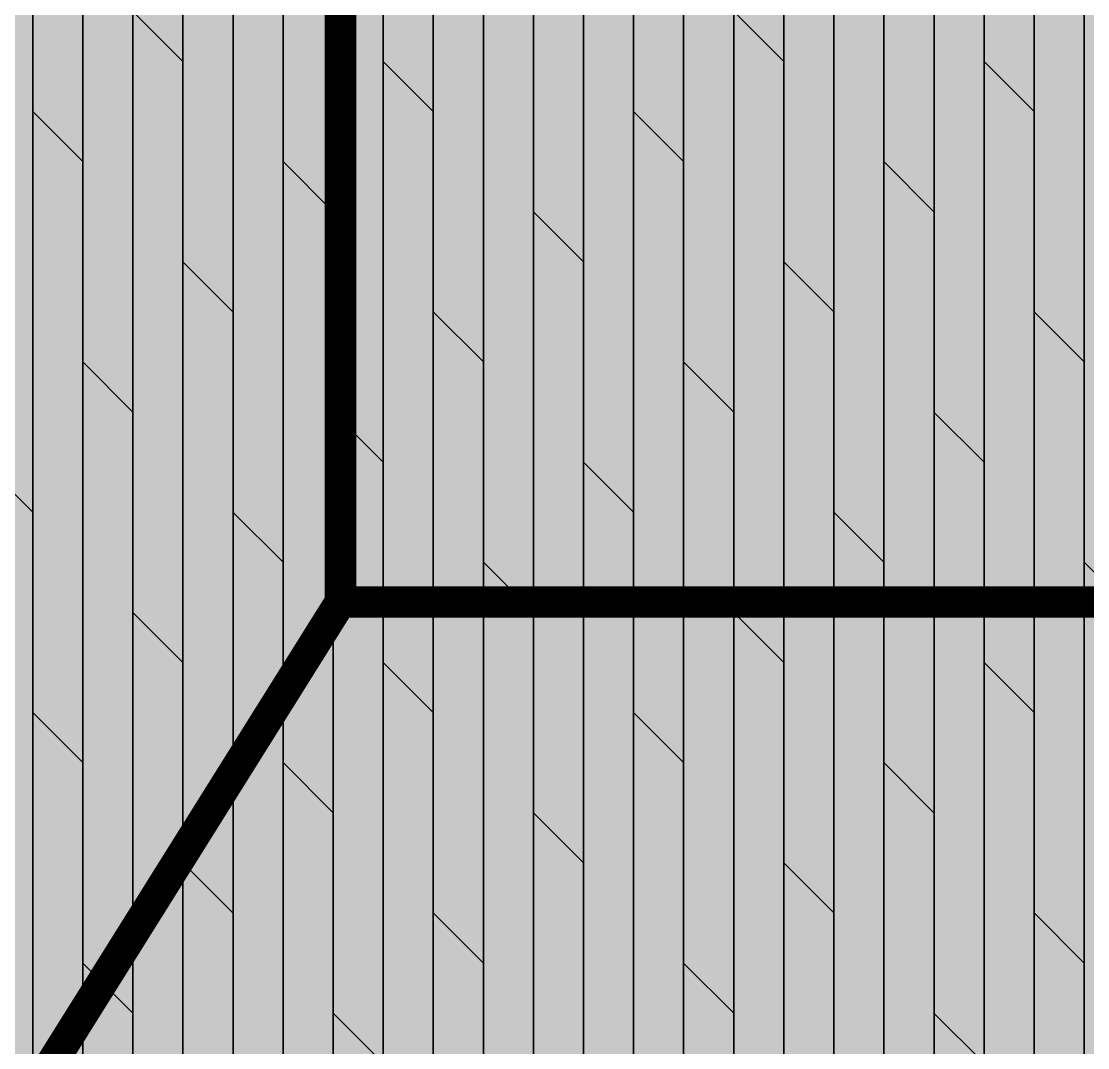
# Model space of a CAD drawing. Header units: millimetres. Extents: x -176651 to 424033, y -469666 to 486614.
# Drawn here: x 234908 to 236260, y 26528 to 27830 of the extents above; entities that cross this region are included whole.
import ezdxf

# ---------------------------------------------------------------- set-up
doc = ezdxf.new("R2010")
doc.units = ezdxf.units.MM
doc.linetypes.add('1625W-Roof Plan$0$DASHED', pattern=[0.75, 0.5, -0.25])
doc.layers.add('1625_West Villa$0$ad-Landscape', color=8, linetype='Continuous', lineweight=35)
for name, color, linetype in [('1625_West Villa$0$ad-Verandah', 8, 'Continuous'), ('1625W-Roof Plan$0$ad-Primary Roof', 8, 'Continuous'), ('1625W-Roof Plan$0$ad-Secondary Roof', 8, 'Continuous')]:
    doc.layers.add(name, color=color, linetype=linetype)

# ---------------------------------------------------------------- blocks, each defined once
blk = doc.blocks.new('1625_West Villa$0$zw$6CCD')
at = {"transparency": 33554559}
h = blk.add_hatch(color=43, dxfattribs=at)
h.dxf.hatch_style = 1
h.paths.add_polyline_path([(6195, -13620), (12120, -13620), (12120, -4860), (13640, -4860), (13640, -8990), (14550, -8990), (14550, -14830), (6195, -14830)])
at = {"layer": '1625_West Villa$0$ad-Landscape', "transparency": 33554687}
h = blk.add_hatch(dxfattribs=at)
h.set_pattern_fill('DOLMIT', color=44, scale=10, angle=90)
h.set_pattern_definition([(90, (6195, -14830), (-63.5, 2e-14), []), (135, (6195, -14830), (-127, -127), [89.8026, -179.605])])
h.paths.add_polyline_path([(6195, -13620), (12120, -13620), (12120, -4860), (13640, -4860), (13640, -8990), (14550, -8990), (14550, -14830), (6195, -14830)])
blk = doc.blocks.new('1625W-Roof Plan$0$A$Ca594aa6c')
at = {"layer": '1625W-Roof Plan$0$ad-Primary Roof', "linetype": '1625W-Roof Plan$0$DASHED', "ltscale": 2, "const_width": 40}
blk.add_lwpolyline([(12570, -5425), (12570, -8425)], dxfattribs=at)
at = {"layer": '1625W-Roof Plan$0$ad-Secondary Roof', "linetype": '1625W-Roof Plan$0$DASHED', "ltscale": 2, "const_width": 40}
blk.add_lwpolyline([(12570, -8425), (10464.6, -11787.5), (12570, -15150), (14850, -15150), (14850, -8425)], close=True, dxfattribs=at)
blk = doc.blocks.new('1625W-Roof Plan')
blk.add_blockref('1625W-Roof Plan$0$A$Ca594aa6c', (0, 13620))
blk = doc.blocks.new('1625_West Villa')
at = {"layer": '1625_West Villa$0$ad-Verandah'}
blk.add_blockref('1625_West Villa$0$zw$6CCD', (0, 13620), dxfattribs=at)
blk.add_blockref('1625W-Roof Plan', (0, 0))
blk = doc.blocks.new("All Plot's Villa Plans")
at = {"ltscale": 5}
blk.add_blockref('1625_West Villa', (222742.3, 21898.3), dxfattribs=at)

msp = doc.modelspace()

# ---------------------------------------------------------------- block references
at = {"ltscale": 5}
msp.add_blockref("All Plot's Villa Plans", (0, 0), dxfattribs=at)

doc.saveas('drawing.dxf')
